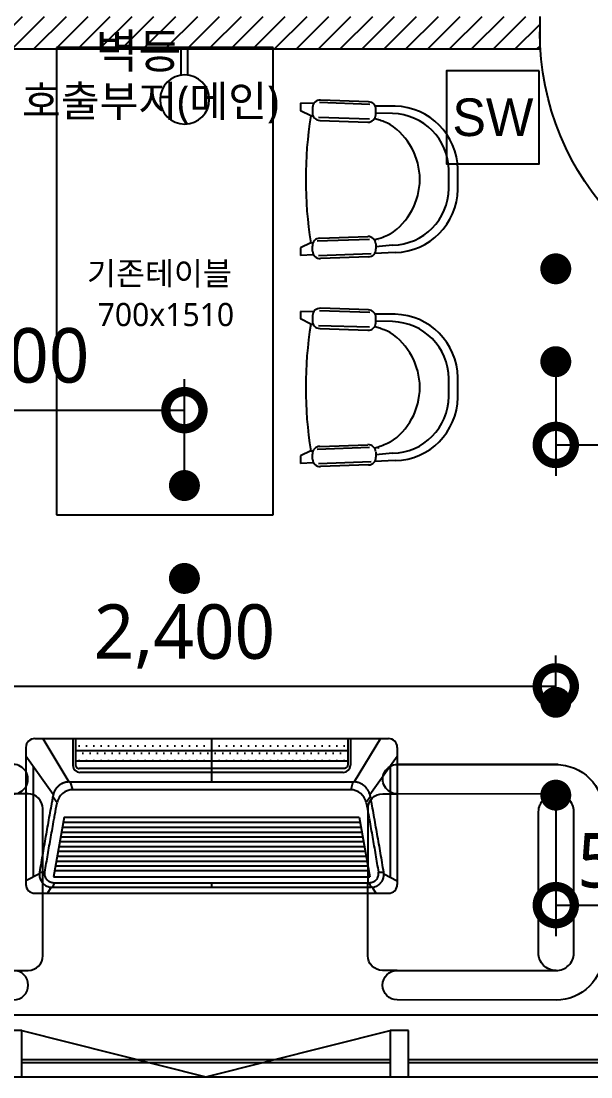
# Model space of a CAD drawing. Header units: metres. Extents: x 11578468 to 47831421, y -58341524 to -14256839.
# Drawn here: x 23755302 to 23757143, y -29045056 to -29041646 of the extents above; entities that cross this region are included whole.
import ezdxf
from ezdxf.enums import TextEntityAlignment as Align

# ---------------------------------------------------------------- set-up
doc = ezdxf.new("R2010")
doc.units = ezdxf.units.M
doc.header["$LTSCALE"] = 50
doc.header["$MEASUREMENT"] = 0
doc.layers.get('0').update_dxf_attribs({"linetype": 'CONTINUOUS'})
doc.layers.get('DEFPOINTS').update_dxf_attribs({"linetype": 'CONTINUOUS'})
doc.layers.add('002_전_다운라이트', color=40, linetype='CONTINUOUS', lineweight=9)
for name, color, linetype in [('03-TEXT', 3, 'CONTINUOUS'), ('CO-DOOR', 8, 'CONTINUOUS'), ('DVM_INDOOR', 7, 'CONTINUOUS'), ('LAY', 3, 'CONTINUOUS'), ('S-DIM', 7, 'CONTINUOUS'), ('WAL', 3, 'CONTINUOUS'), ('wall', 3, 'CONTINUOUS'), ('신설_SW', 10, 'CONTINUOUS')]:
    doc.layers.add(name, color=color, linetype=linetype)
doc.styles.add('DAWIN', font='NanumSquareR.ttf')
doc.styles.add('맑은 고딕', font='malgun.ttf')
doc.styles.add('울릉도L', font='Expo M.ttf')
doc.dimstyles.new('80', dxfattribs={"dimscale": 80, "dimtxt": 2.2, "dimasz": 3, "dimexe": 1.25, "dimexo": 0.625, "dimtad": 1, "dimdec": 0, "dimzin": 0, "dimdsep": 46, "dimlunit": 6, "dimtxsty": 'DAWIN', "dimblk1": 'DOTSMALL', "dimblk2": 'DOTSMALL', "dimsah": 1, "dimcen": 0.001, "dimclrd": 1, "dimclre": 1, "dimclrt": 3, "dimadec": 0, "dimazin": 0, "dimtfac": 1, "dimtdec": 0, "dimtix": 1, "dimtmove": 2, "dimatfit": 3, "dimldrblk": 'DOTSMALL', "dimfxl": 1.25, "dimtolj": 1, "dimtzin": 0, "dimarcsym": 0})

# ---------------------------------------------------------------- blocks, each defined once
blk = doc.blocks.new('슬하_전기')
at = {"layer": 'CO-DOOR'}
h = blk.add_hatch(dxfattribs=at)
h.set_pattern_fill('_USER', color=256, scale=50, angle=45, pattern_type=0)
h.set_pattern_definition([(45, (35200, -25360), (-35.35533906, 35.35533906), [])])
h.paths.add_polyline_path([(11570219.1, -14338431.7), (11571823.8, -14338431.7), (11571823.8, -14338326.7), (11568526.8, -14338326.7), (11568526.8, -14335206.7), (11566008.8, -14335206.7), (11566008.8, -14335311.7), (11568421.8, -14335311.7), (11568421.8, -14338326.7), (11565008.8, -14338326.7), (11565008.8, -14335311.7), (11565108.8, -14335311.7), (11565108.8, -14335206.7), (11564903.8, -14335206.7), (11564903.8, -14338531.7), (11565008.8, -14338531.7), (11565008.8, -14338431.7)])
for p, q in [((11571823.8, -14338326.7), (11571823.8, -14338431.7)), ((11570262.2, -14338426.7), (11570262, -14339936.7)), ((11570962.2, -14338426.7), (11570262.2, -14338426.7)), ((11570962, -14339936.7), (11570962.2, -14338426.7)), ((11565008.8, -14338431.7), (11570219.1, -14338431.7)), ((11570219.1, -14338431.7), (11571823.8, -14338431.7)), ((11571270.4, -14338602.4), (11571114.9, -14338597)), ((11571093.3, -14338608.3), (11571051, -14338607)), ((11571051, -14338607), (11571051, -14338631.5)), ((11571089.5, -14338620.7), (11571088.9, -14338637)), ((11571274.1, -14338610.5), (11571112.3, -14338604.8)), ((11571356.7, -14338616.5), (11571291.5, -14338616)), ((11571293.6, -14338644.2), (11571294.1, -14338627.8)), ((11571083.8, -14338647.9), (11571051, -14338631.5)), ((11571091.7, -14338649.2), (11571083.7, -14338649)), ((11571273.2, -14338658.4), (11571108.6, -14338653.3)), ((11571112.6, -14338662.4), (11571268.1, -14338667.9)), ((11571291.7, -14338657.4), (11571288.6, -14338656.8)), ((11571295, -14338658.1), (11571291.7, -14338657.4)), ((11571348.2, -14338640.2), (11571293.8, -14338638.5)), ((11571298.5, -14338659), (11571295, -14338658.1)), ((11571302.3, -14338660.2), (11571298.5, -14338659)), ((11571306.6, -14338661.6), (11571302.3, -14338660.2)), ((11571311.3, -14338663.3), (11571306.6, -14338661.6)), ((11571316.3, -14338665.1), (11571311.3, -14338663.3)), ((11571321.4, -14338667.1), (11571316.3, -14338665.1)), ((11571326.5, -14338669.2), (11571321.4, -14338667.1)), ((11571331.4, -14338671.3), (11571326.5, -14338669.2)), ((11571335.9, -14338673.5), (11571331.4, -14338671.3)), ((11571340.1, -14338675.6), (11571335.9, -14338673.5)), ((11571530.2, -14338891), (11571530.2, -14338823.1)), ((11571558.9, -14338895.2), (11571558.9, -14338819.7)), ((11571112.6, -14339043), (11571268.1, -14339037.5)), ((11571316.3, -14339040.3), (11571311.3, -14339042.2)), ((11571321.4, -14339038.3), (11571316.3, -14339040.3)), ((11571326.5, -14339036.2), (11571321.4, -14339038.3)), ((11571331.4, -14339034.1), (11571326.5, -14339036.2)), ((11571335.9, -14339032), (11571331.4, -14339034.1)), ((11571340.1, -14339029.8), (11571335.9, -14339032)), ((11571083.8, -14339057.5), (11571051, -14339073.9)), ((11571051, -14339073.9), (11571051, -14339098.4)), ((11571083.8, -14339057.5), (11571091.2, -14339057)), ((11571089.5, -14339084.7), (11571088.9, -14339068.4)), ((11571273.4, -14339046.7), (11571104.7, -14339052.8)), ((11571295, -14339047.3), (11571289.6, -14339048.5)), ((11571293.6, -14339061.2), (11571294.1, -14339077.6)), ((11571348.2, -14339065.4), (11571293.9, -14339070.4)), ((11571298.5, -14339046.4), (11571295, -14339047.3)), ((11571302.3, -14339045.2), (11571298.5, -14339046.4)), ((11571306.6, -14339043.8), (11571302.3, -14339045.2)), ((11571311.3, -14339042.2), (11571306.6, -14339043.8)), ((11571092.9, -14339096.5), (11571051, -14339098.4)), ((11571279, -14339093.1), (11571109.2, -14339099.6)), ((11571270.4, -14339103), (11571114.9, -14339108.4)), ((11571356.7, -14339088.9), (11571289.9, -14339092.2)), ((11571093.3, -14339280.5), (11571051, -14339279.1)), ((11571051, -14339279.1), (11571051, -14339303.7)), ((11571274.1, -14339282.6), (11571112.3, -14339277)), ((11571270.4, -14339274.5), (11571114.9, -14339269.1)), ((11571083.8, -14339320.1), (11571051, -14339303.7)), ((11571089.5, -14339292.8), (11571088.9, -14339309.2)), ((11571356.7, -14339288.6), (11571291.5, -14339288.1)), ((11571293.6, -14339316.3), (11571294.1, -14339300)), ((11571348.2, -14339312.4), (11571293.8, -14339310.7)), ((11571091.7, -14339321.4), (11571083.7, -14339321.1)), ((11571273.2, -14339330.6), (11571108.6, -14339325.4)), ((11571112.6, -14339334.6), (11571268.1, -14339340)), ((11571291.7, -14339329.5), (11571288.6, -14339328.9)), ((11571295, -14339330.3), (11571291.7, -14339329.5)), ((11571298.5, -14339331.2), (11571295, -14339330.3)), ((11571302.3, -14339332.3), (11571298.5, -14339331.2)), ((11571306.6, -14339333.8), (11571302.3, -14339332.3)), ((11571311.3, -14339335.4), (11571306.6, -14339333.8)), ((11571316.3, -14339337.2), (11571311.3, -14339335.4)), ((11571321.4, -14339339.2), (11571316.3, -14339337.2)), ((11571326.5, -14339341.3), (11571321.4, -14339339.2)), ((11571331.4, -14339343.5), (11571326.5, -14339341.3)), ((11571335.9, -14339345.6), (11571331.4, -14339343.5)), ((11571340.1, -14339347.7), (11571335.9, -14339345.6)), ((11571530.2, -14339563.2), (11571530.2, -14339495.3)), ((11571558.9, -14339567.3), (11571558.9, -14339491.9)), ((11571273.4, -14339718.9), (11571104.7, -14339724.9)), ((11571112.6, -14339715.1), (11571268.1, -14339709.7)), ((11571295, -14339719.4), (11571289.6, -14339720.6)), ((11571298.5, -14339718.5), (11571295, -14339719.4)), ((11571302.3, -14339717.4), (11571298.5, -14339718.5)), ((11571306.6, -14339716), (11571302.3, -14339717.4)), ((11571311.3, -14339714.3), (11571306.6, -14339716)), ((11571316.3, -14339712.5), (11571311.3, -14339714.3)), ((11571321.4, -14339710.5), (11571316.3, -14339712.5)), ((11571326.5, -14339708.4), (11571321.4, -14339710.5)), ((11571331.4, -14339706.3), (11571326.5, -14339708.4)), ((11571335.9, -14339704.1), (11571331.4, -14339706.3)), ((11571340.1, -14339702), (11571335.9, -14339704.1)), ((11571083.8, -14339729.6), (11571051, -14339746)), ((11571051, -14339746), (11571051, -14339770.6)), ((11571083.8, -14339729.6), (11571091.2, -14339729.2)), ((11571089.5, -14339756.9), (11571088.9, -14339740.5)), ((11571293.6, -14339733.4), (11571294.1, -14339749.7)), ((11571348.2, -14339737.6), (11571293.9, -14339742.5)), ((11571092.9, -14339768.6), (11571051, -14339770.6)), ((11571279, -14339765.2), (11571109.2, -14339771.8)), ((11571270.4, -14339775.2), (11571114.9, -14339780.6)), ((11571356.7, -14339761.1), (11571289.9, -14339764.4)), ((11570262, -14339936.7), (11570962, -14339936.7)), ((11557749.8, -14341551.7), (11574908.4, -14341551.7)), ((11571339.8, -14341696.7), (11570149.8, -14341696.7)), ((11572589.8, -14341696.7), (11571399.8, -14341696.7)), ((11571339.8, -14341706.7), (11570149.8, -14341706.7)), ((11572589.8, -14341706.7), (11571399.8, -14341706.7)), ((11557749.8, -14341751.7), (11574991.3, -14341751.7))]:
    blk.add_line(p, q, dxfattribs=at)
at = {"layer": 'CO-DOOR', "elevation": 0}
for points in [[(11569603.3, -14340743.1), (11570122.3, -14340742.5), (11569609, -14340743.1, 0.414214), (11569457.1, -14340895.3), (11569457.6, -14341351.6, 0.414214), (11569609.8, -14341503.5), (11570123.2, -14341503, 1), (11570123, -14341407.9), (11569609.7, -14341408.5, -0.414214), (11569552.6, -14341351.5), (11569552.1, -14340895.2, -0.414214), (11569609.1, -14340838.1), (11570122.4, -14340837.6, 1), (11570122.3, -14340742.5)], [(11571882.9, -14340743.1), (11571363.9, -14340742.5), (11571877.2, -14340743.1, -0.414214), (11572029.1, -14340895.3), (11572028.6, -14341351.6, -0.414214), (11571876.4, -14341503.5), (11571363.1, -14341503, -1), (11571363.2, -14341407.9), (11571876.5, -14341408.5, 0.414214), (11571933.6, -14341351.5), (11571934.1, -14340895.2, 0.414214), (11571877.1, -14340838.1), (11571363.8, -14340837.6, -1), (11571363.9, -14340742.5)], [(11570123, -14341407.9), (11570170.6, -14341407.9, 0.414214), (11570218.1, -14341360.3), (11570217.5, -14340885, 0.414214), (11570170, -14340837.5), (11570122.4, -14340837.6)], [(11571363.2, -14341407.9), (11571315.6, -14341407.9, -0.414214), (11571268.1, -14341360.3), (11571268.7, -14340885, -0.414214), (11571316.2, -14340837.5), (11571363.8, -14340837.6)], [(11571876.5, -14341408.5, -0.414214), (11571819.5, -14341351.4), (11571820, -14340895.1, -0.414214), (11571877.1, -14340838.1)]]:
    blk.add_lwpolyline(points, format="xyb", dxfattribs=at)
at = {"layer": 'CO-DOOR'}
for points in [[(11570149.8, -14341601.7), (11570089.8, -14341601.7), (11570089.8, -14341751.7), (11570149.8, -14341751.7)], [(11571399.8, -14341601.7), (11571339.8, -14341601.7), (11571339.8, -14341751.7), (11571399.8, -14341751.7)]]:
    blk.add_lwpolyline(points, close=True, dxfattribs=at)
blk.add_lwpolyline([(11570149.8, -14341601.7), (11570744.8, -14341751.7), (11571339.8, -14341601.7)], dxfattribs=at)
at = {"layer": 'CO-DOOR', "extrusion": (0, 0, -1)}
blk.add_arc((-11572701.3, -14338376.3), 877.5, 271.4693, 0, dxfattribs=at)
at = {"layer": 'CO-DOOR'}
for centre, radius, start, end in [((11571114, -14338621.5), 24.6, 88.0001, 178.0003), ((11571269.6, -14338627), 24.6, 358.0002, 88.0003), ((11571352, -14338823.2), 206.8, 0.8381, 88.7143), ((11572355.4, -14338852.7), 1288, 170.8522, 189.1478), ((11571113.5, -14338637.9), 24.6, 178.0001, 268), ((11571269, -14338643.3), 24.6, 267.9998, 358.0001), ((11571224.5, -14338852.7), 211.5, 68.2783, 68.4011), ((11571344.1, -14338826.3), 186.1, 0.8381, 88.7144), ((11571224.5, -14338852.7), 211.5, 303.1238, 56.8761), ((11571344.1, -14338879.3), 186.1, 271.2856, 359.1619), ((11571352, -14338882.2), 206.8, 271.2856, 359.1619), ((11571269, -14339062.1), 24.6, 2, 92.0003), ((11571113.5, -14339067.5), 24.6, 91.9999, 182.0001), ((11571224.5, -14338852.7), 211.5, 291.5989, 291.7217), ((11571114, -14339083.9), 24.6, 181.9999, 272.0001), ((11571269.6, -14339078.4), 24.6, 272.0002, 1.9997), ((11571114, -14339293.7), 24.6, 88.0001, 178.0003), ((11571269.6, -14339299.1), 24.6, 358.0002, 88.0003), ((11571113.5, -14339310), 24.6, 178.0001, 268), ((11571344.1, -14339498.4), 186.1, 0.8381, 88.7144), ((11571352, -14339495.4), 206.8, 0.8381, 88.7143), ((11572355.4, -14339524.9), 1288, 170.8522, 189.1478), ((11571269, -14339315.5), 24.6, 267.9998, 358.0001), ((11571224.5, -14339524.9), 211.5, 68.2783, 68.4011), ((11571224.5, -14339524.9), 211.5, 303.1238, 56.8761), ((11571344.1, -14339551.5), 186.1, 271.2856, 359.1619), ((11571352, -14339554.4), 206.8, 271.2856, 359.1619), ((11571113.5, -14339739.7), 24.6, 91.9999, 182.0001), ((11571269, -14339734.2), 24.6, 2, 92.0003), ((11571224.5, -14339524.9), 211.5, 291.5989, 291.7217), ((11571269.6, -14339750.6), 24.6, 272.0002, 1.9997), ((11571114, -14339756), 24.6, 181.9999, 272.0001)]:
    blk.add_arc(centre, radius, start, end, dxfattribs=at)
at = {"layer": 'CO-DOOR', "style": '맑은 고딕'}
blk.add_text('호출부저(메인)', height=100, dxfattribs=at).set_placement((11570150.3, -14338549.9), align=Align.TOP_LEFT)
for s, p in [('기존테이블', (11570360.4, -14339194.1)), ('700x1510', (11570395.1, -14339326.7))]:
    blk.add_text(s, height=74.67, dxfattribs=at).set_placement(p)
blk = doc.blocks.new('A$C37E12833')
at = {"layer": 'LAY'}
for p, q in [((67.5, 84.7), (67.5, 0)), ((89.7, 84.4), (89.7, 0)), ((67.5, 0), (89.7, 0))]:
    blk.add_line(p, q, dxfattribs=at)
blk.add_circle((79.5, 163.3), 79.5, dxfattribs=at)
blk = doc.blocks.new('A$C8d63ac80')
at = {"layer": '002_전_다운라이트', "const_width": 50}
blk.add_lwpolyline([(50, 75, 1), (100, 75, 1)], format="xyb", close=True, dxfattribs=at)
blk = doc.blocks.new('TMSXNLS')
at = {"layer": '신설_SW', "color": 240, "linetype": 'Continuous'}
blk.add_lwpolyline([(11559356.3, -14268182.3), (11559056.3, -14268182.3), (11559056.3, -14268482.3), (11559356.3, -14268482.3)], close=True, dxfattribs=at)
at = {"layer": '신설_SW', "color": 240, "linetype": 'Continuous', "style": '울릉도L'}
blk.add_text('SW', height=121.4, dxfattribs=at).set_placement((11559206.3, -14268332.3), align=Align.MIDDLE_CENTER)
blk = doc.blocks.new('_DOTSMALL')
at = {"color": 0, "linetype": 'ByBlock', "const_width": 0.5}
blk.add_lwpolyline([(-0.0625, 0, 1), (0.0625, 0, 1)], format="xyb", close=True, dxfattribs=at)
blk = doc.blocks.new('*D2763')
at = {"layer": 'DEFPOINTS', "color": 0}
for p in [(23754629.3, -29042745.6), (23755829.3, -29042902.1), (23755829.3, -29043145.6)]:
    blk.add_point(p, dxfattribs=at)
at = {"layer": 'S-DIM', "color": 1, "lineweight": -2, "ltscale": 10}
for p, q in [((23754629.3, -29042795.6), (23754629.3, -29043002.1)), ((23755829.3, -29043095.6), (23755829.3, -29042802.1)), ((23754629.3, -29042902.1), (23755829.3, -29042902.1))]:
    blk.add_line(p, q, dxfattribs=at)
at = {"layer": 'S-DIM', "color": 1, "lineweight": -2, "xscale": 240, "yscale": 240, "zscale": 240, "rotation": 180}
blk.add_blockref('_DOTSMALL', (23754629.3, -29042902.1), dxfattribs=at)
at = {"layer": 'S-DIM', "color": 1, "lineweight": -2, "xscale": 240, "yscale": 240, "zscale": 240}
blk.add_blockref('_DOTSMALL', (23755829.3, -29042902.1), dxfattribs=at)
at = {"layer": 'S-DIM', "color": 3, "ltscale": 10, "insert": (23755229.3, -29042741.1), "char_height": 176, "attachment_point": 5, "style": 'DAWIN'}
blk.add_mtext('\\A1;1,200', dxfattribs=at)
blk = doc.blocks.new('*D2764')
at = {"layer": 'DEFPOINTS', "color": 0}
for p in [(23757029.3, -29042745.6), (23757977.8, -29042745.6), (23757977.8, -29043014.5)]:
    blk.add_point(p, dxfattribs=at)
at = {"layer": 'S-DIM', "color": 1, "lineweight": -2, "ltscale": 10}
for p, q in [((23757029.3, -29042795.6), (23757029.3, -29043114.5)), ((23757977.8, -29042795.6), (23757977.8, -29043114.5)), ((23757029.3, -29043014.5), (23757977.8, -29043014.5))]:
    blk.add_line(p, q, dxfattribs=at)
at = {"layer": 'S-DIM', "color": 1, "lineweight": -2, "xscale": 240, "yscale": 240, "zscale": 240, "rotation": 180}
blk.add_blockref('_DOTSMALL', (23757029.3, -29043014.5), dxfattribs=at)
at = {"layer": 'S-DIM', "color": 1, "lineweight": -2, "xscale": 240, "yscale": 240, "zscale": 240}
blk.add_blockref('_DOTSMALL', (23757977.8, -29043014.5), dxfattribs=at)
at = {"layer": 'S-DIM', "color": 3, "ltscale": 10, "insert": (23757503.5, -29042870.6), "char_height": 176, "attachment_point": 5, "style": 'DAWIN'}
blk.add_mtext('\\A1;949', dxfattribs=at)
blk = doc.blocks.new('*D2767')
at = {"layer": 'DEFPOINTS', "color": 0}
for p in [(23754629.3, -29043794.2), (23754629.3, -29043845.6), (23757029.3, -29043845.6)]:
    blk.add_point(p, dxfattribs=at)
at = {"layer": 'S-DIM', "color": 1, "lineweight": -2, "ltscale": 10}
for p, q in [((23754629.3, -29043795.6), (23754629.3, -29043694.2)), ((23757029.3, -29043795.6), (23757029.3, -29043694.2)), ((23757029.3, -29043794.2), (23754629.3, -29043794.2))]:
    blk.add_line(p, q, dxfattribs=at)
at = {"layer": 'S-DIM', "color": 1, "lineweight": -2, "xscale": 240, "yscale": 240, "zscale": 240, "rotation": 180}
blk.add_blockref('_DOTSMALL', (23754629.3, -29043794.2), dxfattribs=at)
at = {"layer": 'S-DIM', "color": 1, "lineweight": -2, "xscale": 240, "yscale": 240, "zscale": 240}
blk.add_blockref('_DOTSMALL', (23757029.3, -29043794.2), dxfattribs=at)
at = {"layer": 'S-DIM', "color": 3, "ltscale": 10, "insert": (23755829.3, -29043633.2), "char_height": 176, "attachment_point": 5, "style": 'DAWIN'}
blk.add_mtext('\\A1;2,400', dxfattribs=at)
blk = doc.blocks.new('*D2768')
at = {"layer": 'DEFPOINTS', "color": 0}
for p in [(23757029.3, -29044145.6), (23757560.8, -29044145.6), (23757560.8, -29044500.9)]:
    blk.add_point(p, dxfattribs=at)
at = {"layer": 'S-DIM', "color": 1, "lineweight": -2, "ltscale": 10}
for p, q in [((23757029.3, -29044195.6), (23757029.3, -29044600.9)), ((23757560.8, -29044195.6), (23757560.8, -29044600.9)), ((23757029.3, -29044500.9), (23757560.8, -29044500.9))]:
    blk.add_line(p, q, dxfattribs=at)
at = {"layer": 'S-DIM', "color": 1, "lineweight": -2, "xscale": 240, "yscale": 240, "zscale": 240, "rotation": 180}
blk.add_blockref('_DOTSMALL', (23757029.3, -29044500.9), dxfattribs=at)
at = {"layer": 'S-DIM', "color": 1, "lineweight": -2, "xscale": 240, "yscale": 240, "zscale": 240}
blk.add_blockref('_DOTSMALL', (23757560.8, -29044500.9), dxfattribs=at)
at = {"layer": 'S-DIM', "color": 3, "ltscale": 10, "insert": (23757295, -29044357), "char_height": 176, "attachment_point": 5, "style": 'DAWIN'}
blk.add_mtext('\\A1;531', dxfattribs=at)

msp = doc.modelspace()

# ---------------------------------------------------------------- hatches: boundary and pattern name
at = {"layer": 'DVM_INDOOR'}
h = msp.add_hatch(dxfattribs=at)
h.set_pattern_fill('DOTS', color=0, scale=15)
h.set_pattern_definition([(0, (23755917.28, -29044462.816), (11.90625, 23.8125), [0, -23.8125])])
h.paths.add_polyline_path([(23756345, -29044059.7, 0.414214), (23756357, -29044047.7), (23756357, -29044035.9), (23755477.5, -29044035.9), (23755477.5, -29044047.7, 0.414214), (23755489.5, -29044059.7)])
h.paths.add_polyline_path([(23755477.5, -29044001.1), (23755477.5, -29044035.9), (23756357, -29044035.9), (23756357, -29044001.1)])
h.paths.add_polyline_path([(23755477.5, -29043962.7), (23755477.5, -29044001.1), (23756357, -29044001.1), (23756357, -29043962.7)])

# ---------------------------------------------------------------- linework, layer by layer
at = {"layer": 'DVM_INDOOR', "color": 0}
for p, q in [((23755345.8, -29043962.7), (23756488.8, -29043962.7)), ((23755371.8, -29043962.7), (23755456.2, -29044102.8)), ((23755468.8, -29043962.7), (23755468.8, -29044049.1)), ((23755917.3, -29043963.3), (23755917.3, -29044102.8)), ((23756365.7, -29043962.7), (23756365.7, -29044049.1)), ((23756462.8, -29043962.7), (23756378.3, -29044102.8)), ((23755317.3, -29043991.2), (23755317.3, -29044434.2)), ((23755477.6, -29044001.1), (23756357, -29044001.1)), ((23756517.3, -29043991.2), (23756517.3, -29044434.2)), ((23755405.7, -29044143.3), (23755317.3, -29044020.2)), ((23756357, -29044035.9), (23755477.5, -29044035.9)), ((23756428.8, -29044143.3), (23756517.3, -29044020.2)), ((23755340.5, -29044052.7), (23755340.5, -29044409.9)), ((23756342.7, -29044072.1), (23755491.6, -29044072.1)), ((23756494.1, -29044052.7), (23756494.1, -29044409.9)), ((23755456.2, -29044102.8), (23756378.1, -29044102.8)), ((23755460.6, -29044102.8), (23755467.5, -29044128)), ((23756374, -29044102.8), (23756367.1, -29044128)), ((23756365.7, -29044128), (23755468.8, -29044128)), ((23755404.2, -29044149.5), (23755418, -29044168.9)), ((23756430.3, -29044149.5), (23756416.6, -29044168.9)), ((23755440.4, -29044217), (23755406.1, -29044409.3)), ((23755437.5, -29044233.4), (23756397.1, -29044233.4)), ((23755440.4, -29044217), (23756394.1, -29044217)), ((23756394.1, -29044217), (23756428.4, -29044409.3)), ((23755431.9, -29044264.8), (23756402.7, -29044264.8)), ((23755434.7, -29044249.2), (23756399.9, -29044249.2)), ((23755423.6, -29044311.4), (23756411, -29044311.4)), ((23755426.4, -29044295.8), (23756408.2, -29044295.8)), ((23755429.1, -29044280.4), (23756405.5, -29044280.4)), ((23755418, -29044342.6), (23756416.5, -29044342.6)), ((23755420.8, -29044327), (23756413.8, -29044327)), ((23755412.5, -29044373.8), (23756422.1, -29044373.8)), ((23755415.2, -29044358.4), (23756419.4, -29044358.4)), ((23755360.6, -29044399.3), (23755317.3, -29044422.1)), ((23755361.1, -29044394.3), (23755378.4, -29044394.3)), ((23755406.1, -29044409.3), (23756428.4, -29044409.3)), ((23755409.7, -29044389.4), (23756424.9, -29044389.4)), ((23756456.2, -29044394.3), (23756473.4, -29044394.3)), ((23756474, -29044399.3), (23756517.3, -29044422)), ((23755398.7, -29044443), (23755386.4, -29044462.7)), ((23755408.1, -29044429.4), (23755402.7, -29044443.2)), ((23755402.7, -29044443.2), (23756431.9, -29044443.2)), ((23756426.4, -29044429.4), (23755408.1, -29044429.4)), ((23755917.3, -29044429.4), (23755917.3, -29044443.2)), ((23756426.4, -29044429.4), (23756431.9, -29044443.2)), ((23756435.9, -29044443), (23756448.2, -29044462.7)), ((23755345.8, -29044462.7), (23756488.8, -29044462.7))]:
    msp.add_line(p, q, dxfattribs=at)
for points in [[(23755477.5, -29043962.7), (23755477.5, -29044047.7, 0.414214), (23755489.5, -29044059.7)], [(23756357, -29043962.7), (23756357, -29044047.7, -0.414214), (23756345, -29044059.7), (23755489.4, -29044059.7)]]:
    msp.add_lwpolyline(points, format="xyb", dxfattribs=at)
for centre, radius, start, end in [((23755345.8, -29043991.2), 28.5, 89.9991, 180), ((23756488.8, -29043991.2), 28.5, 0, 89.9991), ((23755491.8, -29044049.1), 23, 180, 270), ((23756342.7, -29044049.1), 23, 270, 0), ((23755468.8, -29044180), 52, 90, 169.5496), ((23756365.7, -29044180), 52, 10.4498, 90), ((23755345.8, -29044434.2), 28.5, 179.9972, 269.9829), ((23756488.8, -29044434.2), 28.5, 269.9829, 359.9972)]:
    msp.add_arc(centre, radius, start, end, dxfattribs=at)
for points, knots in [([(23755456.2, -29044102.8), (23755456.2, -29044102.8), (23755456.1, -29044102.8), (23755456, -29044102.8), (23755455.9, -29044102.9), (23755455.8, -29044102.9), (23755455.6, -29044102.9), (23755455.5, -29044102.9), (23755455.4, -29044102.9), (23755455.3, -29044102.9), (23755455.1, -29044102.9), (23755455, -29044102.9), (23755454.9, -29044102.9), (23755454.8, -29044102.9), (23755454.7, -29044102.9), (23755454.5, -29044102.9), (23755454.4, -29044102.9), (23755454.3, -29044102.9), (23755454.2, -29044102.9), (23755454, -29044102.9), (23755453.9, -29044102.9), (23755453.8, -29044103), (23755453.7, -29044103), (23755453.5, -29044103), (23755453.4, -29044103), (23755453.3, -29044103), (23755453.2, -29044103), (23755453.1, -29044103), (23755452.9, -29044103), (23755452.8, -29044103), (23755452.7, -29044103), (23755452.6, -29044103.1), (23755452.4, -29044103.1), (23755452.3, -29044103.1), (23755452.2, -29044103.1), (23755452.1, -29044103.1), (23755452, -29044103.1), (23755451.8, -29044103.1), (23755451.7, -29044103.1), (23755451.6, -29044103.2), (23755451.5, -29044103.2), (23755451, -29044103.2), (23755450.2, -29044103.3), (23755449.2, -29044103.5), (23755448.3, -29044103.6), (23755447.8, -29044103.7), (23755447.5, -29044103.8), (23755447.4, -29044103.8), (23755447.4, -29044103.8), (23755447.3, -29044103.8), (23755447.2, -29044103.8), (23755447, -29044103.9), (23755446.5, -29044103.9), (23755445.9, -29044104.1), (23755445, -29044104.3), (23755444.2, -29044104.5), (23755443.6, -29044104.6), (23755443.1, -29044104.8), (23755442.7, -29044104.9), (23755442.3, -29044105), (23755441.9, -29044105.1), (23755441.5, -29044105.2), (23755441.2, -29044105.3), (23755441.1, -29044105.4), (23755441, -29044105.4), (23755440.9, -29044105.4), (23755440.8, -29044105.4), (23755440.7, -29044105.5), (23755440.4, -29044105.6), (23755440, -29044105.7), (23755439.7, -29044105.8), (23755439.4, -29044105.9), (23755439.2, -29044106), (23755439.1, -29044106), (23755439, -29044106.1), (23755438.8, -29044106.1), (23755438.6, -29044106.2), (23755438.3, -29044106.3), (23755437.8, -29044106.5), (23755437.1, -29044106.8), (23755436.5, -29044107), (23755436, -29044107.3), (23755435.5, -29044107.5), (23755435.2, -29044107.6), (23755434.9, -29044107.7), (23755434.7, -29044107.8), (23755434.5, -29044107.9), (23755434.3, -29044108), (23755434.1, -29044108.1), (23755433.9, -29044108.2), (23755433.7, -29044108.3), (23755433.5, -29044108.4), (23755433.2, -29044108.6), (23755433, -29044108.7), (23755432.8, -29044108.8), (23755432.5, -29044108.9), (23755432.2, -29044109.1), (23755431.9, -29044109.2), (23755431.6, -29044109.4), (23755431.2, -29044109.6), (23755430.9, -29044109.8), (23755430.6, -29044110), (23755430.3, -29044110.2), (23755429.8, -29044110.5), (23755429.2, -29044110.8), (23755428.7, -29044111.1), (23755428.2, -29044111.4), (23755427.8, -29044111.7), (23755427.4, -29044112), (23755427, -29044112.2), (23755426.8, -29044112.4), (23755426.6, -29044112.6), (23755426.3, -29044112.7), (23755426, -29044112.9), (23755425.7, -29044113.2), (23755425.3, -29044113.5), (23755425, -29044113.7), (23755424.8, -29044113.9), (23755424.6, -29044114), (23755424.4, -29044114.1), (23755424.3, -29044114.2), (23755424.3, -29044114.3), (23755424.3, -29044114.3), (23755424.2, -29044114.3), (23755424.2, -29044114.4), (23755424.1, -29044114.4), (23755424.1, -29044114.4), (23755424.1, -29044114.4), (23755424.1, -29044114.4), (23755424.1, -29044114.4), (23755424.1, -29044114.4), (23755424.1, -29044114.4), (23755424.1, -29044114.4), (23755424.1, -29044114.4), (23755424.1, -29044114.4), (23755424.1, -29044114.4), (23755424.1, -29044114.4), (23755424.1, -29044114.4), (23755424.1, -29044114.4), (23755424.1, -29044114.4), (23755424.1, -29044114.5), (23755424.1, -29044114.5), (23755424.1, -29044114.5), (23755424.1, -29044114.5), (23755424.1, -29044114.5), (23755424.1, -29044114.5), (23755424.1, -29044114.5), (23755424.1, -29044114.5), (23755424.1, -29044114.5), (23755424.1, -29044114.5), (23755424.1, -29044114.5), (23755424.1, -29044114.5), (23755424.1, -29044114.5), (23755424.1, -29044114.5), (23755424.1, -29044114.5), (23755424.1, -29044114.5), (23755424.1, -29044114.5), (23755424.1, -29044114.5), (23755424.1, -29044114.5), (23755424.1, -29044114.5), (23755424.1, -29044114.5), (23755424.1, -29044114.5), (23755424.1, -29044114.5), (23755424.1, -29044114.5), (23755424.1, -29044114.5), (23755424.1, -29044114.5), (23755424.1, -29044114.5), (23755424.1, -29044114.5), (23755424.1, -29044114.5), (23755424.1, -29044114.5), (23755424.1, -29044114.5), (23755424.1, -29044114.5), (23755424.1, -29044114.5), (23755424.1, -29044114.5), (23755424.1, -29044114.5), (23755424.1, -29044114.5), (23755424.1, -29044114.5), (23755424.1, -29044114.5), (23755424.1, -29044114.5), (23755424, -29044114.5), (23755424, -29044114.5), (23755424, -29044114.5), (23755424, -29044114.5), (23755423.9, -29044114.6), (23755423.8, -29044114.6), (23755423.8, -29044114.7), (23755423.7, -29044114.7), (23755423.7, -29044114.8), (23755423.6, -29044114.8), (23755423.5, -29044114.9), (23755423.3, -29044115), (23755423.2, -29044115.1), (23755423.1, -29044115.2), (23755423, -29044115.3), (23755422.9, -29044115.4), (23755422.7, -29044115.5), (23755422.6, -29044115.6), (23755422.5, -29044115.8), (23755422.4, -29044115.9), (23755422.3, -29044116), (23755422.1, -29044116.1), (23755422, -29044116.2), (23755421.9, -29044116.3), (23755421.8, -29044116.4), (23755421.7, -29044116.5), (23755421.5, -29044116.6), (23755421.4, -29044116.7), (23755421.3, -29044116.8), (23755421.2, -29044116.9), (23755421.1, -29044117), (23755421, -29044117.1), (23755420.8, -29044117.2), (23755420.7, -29044117.4), (23755420.6, -29044117.5), (23755420.5, -29044117.6), (23755420.4, -29044117.7), (23755420.3, -29044117.8), (23755420.2, -29044117.9), (23755420, -29044118), (23755419.9, -29044118.1), (23755419.8, -29044118.2), (23755419.7, -29044118.4), (23755419.6, -29044118.5), (23755419.5, -29044118.6), (23755419.4, -29044118.7), (23755419.3, -29044118.8), (23755419.1, -29044118.9), (23755419, -29044119), (23755418.9, -29044119.2), (23755418.8, -29044119.3), (23755418.7, -29044119.4), (23755418.6, -29044119.5), (23755418.5, -29044119.6), (23755418.4, -29044119.7), (23755418.3, -29044119.8), (23755418.2, -29044120), (23755418.1, -29044120.1), (23755417.9, -29044120.2), (23755417.8, -29044120.3), (23755417.7, -29044120.4), (23755417.6, -29044120.6), (23755417.5, -29044120.7), (23755417.4, -29044120.8), (23755417.3, -29044120.9), (23755417.2, -29044121), (23755417.1, -29044121.2), (23755417, -29044121.3), (23755416.9, -29044121.4), (23755416.8, -29044121.5), (23755416.7, -29044121.6), (23755416.6, -29044121.8), (23755416.5, -29044121.9), (23755416.3, -29044122.1), (23755416.2, -29044122.2), (23755416.1, -29044122.4), (23755416, -29044122.5), (23755415.9, -29044122.6), (23755415.8, -29044122.7), (23755415.7, -29044122.9), (23755415.6, -29044123), (23755415.4, -29044123.2), (23755415.3, -29044123.4), (23755415.1, -29044123.6), (23755415, -29044123.7), (23755414.9, -29044123.9), (23755414.7, -29044124.1), (23755414.6, -29044124.3), (23755414.4, -29044124.5), (23755414.3, -29044124.7), (23755414.2, -29044124.9), (23755414, -29044125.1), (23755413.9, -29044125.2), (23755413.9, -29044125.3), (23755413.8, -29044125.4), (23755413.8, -29044125.4), (23755413.8, -29044125.4), (23755413.7, -29044125.5), (23755413.7, -29044125.5), (23755413.7, -29044125.5), (23755413.7, -29044125.6), (23755413.7, -29044125.6), (23755413.7, -29044125.6), (23755413.7, -29044125.6), (23755413.7, -29044125.6), (23755413.7, -29044125.6), (23755413.7, -29044125.6), (23755413.7, -29044125.6), (23755413.7, -29044125.6), (23755413.7, -29044125.6), (23755413.7, -29044125.6), (23755413.7, -29044125.6), (23755413.7, -29044125.6), (23755413.7, -29044125.6), (23755413.7, -29044125.6), (23755413.7, -29044125.6), (23755413.7, -29044125.6), (23755413.7, -29044125.6), (23755413.7, -29044125.6), (23755413.7, -29044125.6), (23755413.7, -29044125.6), (23755413.7, -29044125.6), (23755413.7, -29044125.6), (23755413.7, -29044125.6), (23755413.7, -29044125.6), (23755413.7, -29044125.6), (23755413.7, -29044125.6), (23755413.6, -29044125.6), (23755413.6, -29044125.6), (23755413.6, -29044125.6), (23755413.6, -29044125.6), (23755413.6, -29044125.6), (23755413.6, -29044125.6), (23755413.6, -29044125.6), (23755413.6, -29044125.6), (23755413.6, -29044125.6), (23755413.6, -29044125.7), (23755413.6, -29044125.7), (23755413.5, -29044125.8), (23755413.5, -29044125.9), (23755413.4, -29044126), (23755413.3, -29044126.1), (23755413.2, -29044126.3), (23755413.1, -29044126.4), (23755413, -29044126.5), (23755412.9, -29044126.6), (23755412.9, -29044126.8), (23755412.8, -29044126.9), (23755412.7, -29044127), (23755412.6, -29044127.1), (23755412.6, -29044127.2), (23755412.5, -29044127.3), (23755412.3, -29044127.6), (23755412.1, -29044128.1), (23755411.7, -29044128.7), (23755411.3, -29044129.4), (23755410.9, -29044130), (23755410.7, -29044130.4), (23755410.6, -29044130.6), (23755410.6, -29044130.7), (23755410.5, -29044130.7), (23755410.5, -29044130.8), (23755410.5, -29044130.9), (23755410.4, -29044131), (23755410.3, -29044131.2), (23755410.1, -29044131.5), (23755410, -29044131.8), (23755409.8, -29044132.1), (23755409.6, -29044132.5), (23755409.5, -29044132.8), (23755409.3, -29044133.1), (23755409.2, -29044133.4), (23755409.1, -29044133.6), (23755409, -29044133.8), (23755409, -29044133.9), (23755408.9, -29044134), (23755408.9, -29044134.2), (23755408.7, -29044134.4), (23755408.5, -29044134.9), (23755408.3, -29044135.4), (23755408.1, -29044135.9), (23755407.9, -29044136.4), (23755407.8, -29044136.8), (23755407.7, -29044137.1), (23755407.6, -29044137.3), (23755407.5, -29044137.5), (23755407.5, -29044137.6), (23755407.4, -29044137.8), (23755407.3, -29044138.1), (23755407.2, -29044138.3), (23755407.2, -29044138.4), (23755407.1, -29044138.6), (23755407.1, -29044138.7), (23755407, -29044138.8), (23755407, -29044139), (23755407, -29044139.1), (23755406.9, -29044139.3), (23755406.9, -29044139.4), (23755406.8, -29044139.6), (23755406.8, -29044139.7), (23755406.7, -29044139.9), (23755406.7, -29044140), (23755406.6, -29044140.2), (23755406.6, -29044140.4), (23755406.5, -29044140.5), (23755406.4, -29044140.7), (23755406.4, -29044140.9), (23755406.3, -29044141.1), (23755406.3, -29044141.3), (23755406.2, -29044141.5), (23755406.2, -29044141.7), (23755406.1, -29044141.9), (23755406.1, -29044142.1), (23755406, -29044142.3), (23755406, -29044142.5), (23755405.9, -29044142.7), (23755405.8, -29044142.9), (23755405.8, -29044143.1), (23755405.8, -29044143.3), (23755405.7, -29044143.3)], [0, 0, 0, 0, 0.001765, 0.003529, 0.005294, 0.007059, 0.008823, 0.010588, 0.012352, 0.014116, 0.015881, 0.017645, 0.019409, 0.021173, 0.022937, 0.024702, 0.026466, 0.028229, 0.029993, 0.031757, 0.033521, 0.035285, 0.037049, 0.038812, 0.040576, 0.042339, 0.044103, 0.045866, 0.04763, 0.049393, 0.051156, 0.05292, 0.054683, 0.056446, 0.058209, 0.059972, 0.061735, 0.063498, 0.065261, 0.067024, 0.068787, 0.07055, 0.088059, 0.10292, 0.115137, 0.124712, 0.126163, 0.127325, 0.1283, 0.12944, 0.131236, 0.133687, 0.136794, 0.151003, 0.163408, 0.174911, 0.186415, 0.19159, 0.197106, 0.202964, 0.209163, 0.215479, 0.219883, 0.221884, 0.22343, 0.224162, 0.225102, 0.227168, 0.231141, 0.237019, 0.24311, 0.247247, 0.24943, 0.251369, 0.252721, 0.254965, 0.258103, 0.262133, 0.271962, 0.28166, 0.291227, 0.300577, 0.307976, 0.312744, 0.315759, 0.320727, 0.323148, 0.325851, 0.328835, 0.332101, 0.335648, 0.339476, 0.343585, 0.347976, 0.34952, 0.354132, 0.360503, 0.364934, 0.3672, 0.375692, 0.383432, 0.384919, 0.389345, 0.400385, 0.40996, 0.418507, 0.426067, 0.432913, 0.441712, 0.447274, 0.451798, 0.455285, 0.458528, 0.464582, 0.469833, 0.478168, 0.484251, 0.486843, 0.490174, 0.493625, 0.495107, 0.495342, 0.496042, 0.496945, 0.497789, 0.498575, 0.499303, 0.499369, 0.499564, 0.499758, 0.499824, 0.499828, 0.499832, 0.499836, 0.49984, 0.499843, 0.499846, 0.499849, 0.499852, 0.499854, 0.499857, 0.49986, 0.499863, 0.499866, 0.499869, 0.499872, 0.499875, 0.499878, 0.499881, 0.499883, 0.499886, 0.499889, 0.499892, 0.499895, 0.499898, 0.499901, 0.499904, 0.499907, 0.499909, 0.499912, 0.499915, 0.499918, 0.499921, 0.499924, 0.499927, 0.49993, 0.499933, 0.499936, 0.499938, 0.499941, 0.499944, 0.499947, 0.49995, 0.499953, 0.499956, 0.499959, 0.499961, 0.499996, 0.500092, 0.500252, 0.500475, 0.500762, 0.501113, 0.502574, 0.503909, 0.505116, 0.50626, 0.507404, 0.508548, 0.510836, 0.513123, 0.515411, 0.517699, 0.519986, 0.522274, 0.524561, 0.526848, 0.529136, 0.531423, 0.53371, 0.535997, 0.538283, 0.54057, 0.542857, 0.545143, 0.54743, 0.549716, 0.552003, 0.554289, 0.556575, 0.558861, 0.561147, 0.563433, 0.565719, 0.568004, 0.57029, 0.572575, 0.574861, 0.577146, 0.579431, 0.581716, 0.584001, 0.586286, 0.588571, 0.590856, 0.59314, 0.595425, 0.597709, 0.599994, 0.602278, 0.604562, 0.606846, 0.60913, 0.611414, 0.613697, 0.615981, 0.618264, 0.620547, 0.622831, 0.625114, 0.627397, 0.62968, 0.631963, 0.634245, 0.636528, 0.63881, 0.641092, 0.643375, 0.645657, 0.647939, 0.65022, 0.652502, 0.655924, 0.659347, 0.661628, 0.663909, 0.66619, 0.668471, 0.670751, 0.673032, 0.676452, 0.679873, 0.683293, 0.686713, 0.690132, 0.693551, 0.69697, 0.700388, 0.703806, 0.707224, 0.710641, 0.714058, 0.714644, 0.715261, 0.71591, 0.716591, 0.717303, 0.718046, 0.718679, 0.719061, 0.719192, 0.719206, 0.719223, 0.719241, 0.719259, 0.719276, 0.719294, 0.719312, 0.719329, 0.719347, 0.719365, 0.719382, 0.7194, 0.719418, 0.719436, 0.719453, 0.719471, 0.719489, 0.719506, 0.719524, 0.719542, 0.719559, 0.719577, 0.719595, 0.719612, 0.71963, 0.719648, 0.719665, 0.719683, 0.719701, 0.719718, 0.719735, 0.719749, 0.719791, 0.719989, 0.720573, 0.721543, 0.722899, 0.724641, 0.72677, 0.729069, 0.73132, 0.733522, 0.735676, 0.737782, 0.739839, 0.741848, 0.743808, 0.74572, 0.747584, 0.749399, 0.751166, 0.761606, 0.772047, 0.783331, 0.796306, 0.801854, 0.804022, 0.805127, 0.806011, 0.806392, 0.80762, 0.810133, 0.813931, 0.81881, 0.823809, 0.828807, 0.833806, 0.838804, 0.843801, 0.848798, 0.852287, 0.855003, 0.856944, 0.858113, 0.859639, 0.864676, 0.87128, 0.879454, 0.889196, 0.896415, 0.902323, 0.906921, 0.909055, 0.911516, 0.914305, 0.917422, 0.920866, 0.924638, 0.926547, 0.928505, 0.930513, 0.93257, 0.934676, 0.936831, 0.939035, 0.941289, 0.943592, 0.945944, 0.948345, 0.950796, 0.953296, 0.955845, 0.958443, 0.961091, 0.963788, 0.966534, 0.96933, 0.972175, 0.975069, 0.978013, 0.981006, 0.984048, 0.98714, 0.990281, 0.993471, 0.996711, 1, 1, 1, 1]), ([(23756428.8, -29044143.3), (23756428.7, -29044143), (23756428.4, -29044141.8), (23756426.9, -29044137.6), (23756423.7, -29044130.8), (23756418.9, -29044124.1), (23756414.4, -29044119.2), (23756410.7, -29044115.9), (23756406.7, -29044112.8), (23756401.1, -29044109.3), (23756395.1, -29044106.5), (23756388.8, -29044104.5), (23756384.7, -29044103.6), (23756381.5, -29044103.1), (23756379.5, -29044102.9), (23756378.4, -29044102.9), (23756378.1, -29044102.8)], [0, 0, 0, 0, 0.016085, 0.052074, 0.196028, 0.339981, 0.411958, 0.483935, 0.555912, 0.627889, 0.771843, 0.84382, 0.915797, 0.951785, 0.987774, 1, 1, 1, 1]), ([(23755404.2, -29044149.5), (23755403.8, -29044152), (23755402.8, -29044157.1), (23755401, -29044167.3), (23755397.7, -29044185.1), (23755393, -29044210.6), (23755387.5, -29044241.2), (23755382.1, -29044271.8), (23755376.8, -29044302.4), (23755371.5, -29044333), (23755366.3, -29044363.6), (23755362.8, -29044384.1), (23755361.1, -29044394.3)], [0, 0, 0, 0, 0.03125, 0.0625, 0.125, 0.25, 0.375, 0.5, 0.625, 0.75, 0.875, 1, 1, 1, 1]), ([(23755405.7, -29044143.3), (23755405.6, -29044143.8), (23755405, -29044145.8), (23755404.5, -29044147.9), (23755404.2, -29044149.5)], [0, 0, 0, 0, 0.216622, 1, 1, 1, 1]), ([(23756430.3, -29044149.5), (23756430, -29044147.9), (23756429.5, -29044145.8), (23756429, -29044143.8), (23756428.8, -29044143.3)], [0, 0, 0, 0, 0.783378, 1, 1, 1, 1]), ([(23756457.9, -29044302.9), (23756457.8, -29044302.7), (23756456, -29044292.4), (23756452.4, -29044271.8), (23756447, -29044241.2), (23756441.5, -29044210.6), (23756436.9, -29044185.1), (23756433.6, -29044167.3), (23756431.7, -29044157.1), (23756430.8, -29044152), (23756430.3, -29044149.5)], [0, 0, 0, 0, 0.002953, 0.202362, 0.401772, 0.601181, 0.800591, 0.900295, 0.950148, 1, 1, 1, 1]), ([(23755378.4, -29044394.3), (23755379.9, -29044384.9), (23755383.1, -29044366.1), (23755387.9, -29044337.9), (23755392.8, -29044309.7), (23755397.7, -29044281.5), (23755402.7, -29044253.4), (23755407, -29044229.4), (23755409.6, -29044214.8), (23755410.5, -29044209.7)], [0, 0, 0, 0, 0.152619, 0.305238, 0.457857, 0.610476, 0.763096, 0.915715, 1, 1, 1, 1]), ([(23756424, -29044209.7), (23756425, -29044214.8), (23756427.6, -29044229.4), (23756431.9, -29044253.4), (23756436.9, -29044281.5), (23756441.8, -29044309.7), (23756446.7, -29044337.9), (23756451.5, -29044366.1), (23756454.6, -29044384.9), (23756456.2, -29044394.3)], [0, 0, 0, 0, 0.084285, 0.236904, 0.389524, 0.542143, 0.694762, 0.847381, 1, 1, 1, 1]), ([(23756473.4, -29044394.3), (23756471.7, -29044384.1), (23756468.3, -29044363.6), (23756463.1, -29044333.2), (23756459.6, -29044312.9), (23756457.9, -29044302.9)], [0, 0, 0, 0, 0.334987, 0.669974, 1, 1, 1, 1]), ([(23755360.6, -29044399.3), (23755360.6, -29044399.9), (23755360.5, -29044401.3), (23755360.6, -29044404.1), (23755361, -29044407.9), (23755362.1, -29044413.3), (23755363.5, -29044416.9), (23755364.5, -29044419.1)], [0, 0, 0, 0, 0.087094, 0.199709, 0.42494, 0.65017, 1, 1, 1, 1]), ([(23755361.1, -29044394.3), (23755360.9, -29044395.8), (23755360.7, -29044397.5), (23755360.6, -29044399.2), (23755360.6, -29044399.3)], [0, 0, 0, 0, 0.898221, 1, 1, 1, 1]), ([(23755381.7, -29044413.8), (23755381.6, -29044413.7), (23755380.5, -29044411.6), (23755379.2, -29044408.3), (23755378.3, -29044404), (23755378, -29044401.3), (23755377.9, -29044399.1), (23755378, -29044397), (23755378.2, -29044395.3), (23755378.4, -29044394.3)], [0, 0, 0, 0, 0.029129, 0.352752, 0.514564, 0.676376, 0.757282, 0.838188, 1, 1, 1, 1]), ([(23755408.1, -29044429.4), (23755407.6, -29044429.4), (23755406.5, -29044429.4), (23755404.8, -29044429.2), (23755403.2, -29044429), (23755400, -29044428.4), (23755396.4, -29044427.2), (23755393, -29044425.4), (23755391.1, -29044424.2), (23755389.8, -29044423.2), (23755388.5, -29044422.2), (23755387.3, -29044421.1), (23755386.4, -29044420.1), (23755385.6, -29044419.3), (23755385.1, -29044418.7), (23755384.6, -29044418.1), (23755383.9, -29044417.2), (23755382.9, -29044415.8), (23755382.1, -29044414.6), (23755381.7, -29044413.8)], [0, 0, 0, 0, 0.050917, 0.101833, 0.15275, 0.203666, 0.407333, 0.509166, 0.560082, 0.610999, 0.661916, 0.712832, 0.763749, 0.789207, 0.814665, 0.840124, 0.865582, 0.916498, 1, 1, 1, 1]), ([(23756452.8, -29044413.8), (23756452.4, -29044414.6), (23756451.7, -29044415.8), (23756450.7, -29044417.2), (23756450, -29044418.1), (23756449.5, -29044418.7), (23756448.9, -29044419.3), (23756448.2, -29044420.1), (23756447.2, -29044421.1), (23756446, -29044422.2), (23756444.7, -29044423.2), (23756443.4, -29044424.2), (23756441.6, -29044425.4), (23756438.2, -29044427.2), (23756434.6, -29044428.4), (23756431.3, -29044429), (23756429.7, -29044429.2), (23756428.1, -29044429.4), (23756427, -29044429.4), (23756426.4, -29044429.4)], [0, 0, 0, 0, 0.083502, 0.134418, 0.159876, 0.185335, 0.210793, 0.236251, 0.287168, 0.338084, 0.389001, 0.439918, 0.490834, 0.592667, 0.796334, 0.84725, 0.898167, 0.949083, 1, 1, 1, 1]), ([(23756452.8, -29044413.8), (23756452.9, -29044413.7), (23756454.1, -29044411.6), (23756455.4, -29044408.3), (23756456.3, -29044404), (23756456.6, -29044401.3), (23756456.6, -29044399.1), (23756456.6, -29044397), (23756456.4, -29044395.3), (23756456.2, -29044394.3)], [0, 0, 0, 0, 0.029129, 0.352752, 0.514564, 0.676376, 0.757282, 0.838188, 1, 1, 1, 1]), ([(23756470.1, -29044419.1), (23756471.1, -29044416.9), (23756472.4, -29044413.3), (23756473.6, -29044407.9), (23756474, -29044404.1), (23756474, -29044401.3), (23756474, -29044399.9), (23756474, -29044399.3)], [0, 0, 0, 0, 0.34983, 0.57506, 0.800291, 0.912906, 1, 1, 1, 1]), ([(23756474, -29044399.3), (23756474, -29044399.2), (23756473.9, -29044397.5), (23756473.7, -29044395.8), (23756473.4, -29044394.3)], [0, 0, 0, 0, 0.101779, 1, 1, 1, 1]), ([(23755364.5, -29044419.1), (23755364.8, -29044419.7), (23755365.7, -29044421.7), (23755367.3, -29044424.2), (23755368.8, -29044426.4), (23755369.7, -29044427.6), (23755370.5, -29044428.5), (23755371.2, -29044429.3), (23755372.3, -29044430.4), (23755373.6, -29044431.8), (23755375.3, -29044433.3), (23755377.1, -29044434.7), (23755379, -29044436.1), (23755381.5, -29044437.7), (23755386.3, -29044440.2), (23755391.3, -29044441.9), (23755395.8, -29044442.7), (23755397.5, -29044442.9), (23755398.5, -29044443), (23755398.7, -29044443)], [0, 0, 0, 0, 0.046668, 0.15112, 0.203345, 0.229458, 0.255571, 0.281684, 0.307796, 0.360022, 0.412248, 0.464473, 0.516699, 0.568925, 0.673376, 0.882279, 0.934504, 0.98673, 1, 1, 1, 1]), ([(23755398.7, -29044443), (23755399.3, -29044443.1), (23755400.6, -29044443.2), (23755401.9, -29044443.2), (23755402.7, -29044443.2)], [0, 0, 0, 0, 0.427232, 1, 1, 1, 1]), ([(23756435.9, -29044443), (23756435.3, -29044443.1), (23756434, -29044443.2), (23756432.6, -29044443.2), (23756431.9, -29044443.2)], [0, 0, 0, 0, 0.427232, 1, 1, 1, 1]), ([(23756435.9, -29044443), (23756436.1, -29044443), (23756437, -29044442.9), (23756438.7, -29044442.7), (23756443.2, -29044441.9), (23756448.3, -29044440.2), (23756453, -29044437.7), (23756455.6, -29044436.1), (23756457.5, -29044434.7), (23756459.2, -29044433.3), (23756461, -29044431.8), (23756462.3, -29044430.4), (23756463.3, -29044429.3), (23756464.1, -29044428.5), (23756464.8, -29044427.6), (23756465.8, -29044426.4), (23756467.3, -29044424.2), (23756468.8, -29044421.7), (23756469.8, -29044419.7), (23756470.1, -29044419.1)], [0, 0, 0, 0, 0.01327, 0.065496, 0.117721, 0.326624, 0.431075, 0.483301, 0.535527, 0.587752, 0.639978, 0.692204, 0.718316, 0.744429, 0.770542, 0.796655, 0.84888, 0.953332, 1, 1, 1, 1])]:
    msp.add_open_spline(points, degree=3, knots=knots, dxfattribs=at)
for points in [[(23755410.5, -29044209.7), (23755412.9, -29044196.6), (23755415.3, -29044183.6), (23755417.7, -29044170.6)], [(23756416.9, -29044170.6), (23756419.3, -29044183.6), (23756421.7, -29044196.6), (23756424, -29044209.7)]]:
    msp.add_open_spline(points, degree=3, dxfattribs=at)

# ---------------------------------------------------------------- block references
msp.add_blockref('TMSXNLS', (12197619.8, -14773623.8))
at = {"layer": '002_전_다운라이트'}
for p in [(23756954.3, -29042520.6), (23756954.3, -29042820.6), (23755754.3, -29043220.6), (23755754.3, -29043520.6), (23756954.3, -29043920.6), (23756954.3, -29044220.6)]:
    msp.add_blockref('A$C8d63ac80', p, dxfattribs=at)
at = {"layer": 'WAL', "xscale": -0.999759348109365, "yscale": 0.999759348109365, "zscale": 0.999759348109365, "rotation": 180}
msp.add_blockref('A$C37E12833', (23755750.8, -29041735.6), dxfattribs=at)
at = {"layer": 'wall'}
msp.add_blockref('슬하_전기', (12185153.9, -14703303.9), dxfattribs=at)

# ---------------------------------------------------------------- texts
at = {"layer": '03-TEXT', "style": '맑은 고딕'}
msp.add_text('벽등', height=111.11, dxfattribs=at).set_placement((23755541.2, -29041686.3), align=Align.TOP_LEFT)

# ---------------------------------------------------------------- dimensions: what is measured, and where the dimension line sits
at = {"layer": 'S-DIM', "ltscale": 10}
for base, p1, p2, picture, middle in [((23755829.3, -29042902.1), (23754629.3, -29042745.6), (23755829.3, -29043145.6), '*D2763', (23755229.3, -29042741.1)), ((23757977.794211, -29043014.5255778), (23757029.294211, -29042745.5665849), (23757977.794211, -29042745.5665849), '*D2764', (23757503.544211, -29042870.6254352)), ((23754629.3, -29043794.2), (23757029.3, -29043845.6), (23754629.3, -29043845.6), '*D2767', (23755829.3, -29043633.2)), ((23757560.794211, -29044500.9340423), (23757029.294211, -29044145.5665849), (23757560.794211, -29044145.5665849), '*D2768', (23757295.044211, -29044357.0338996))]:
    dim = msp.add_linear_dim(base=base, p1=p1, p2=p2, dimstyle='80', dxfattribs=at)
    dim.commit()
    dim.dimension.update_dxf_attribs({"geometry": picture, "text_midpoint": middle})

doc.saveas('drawing.dxf')
